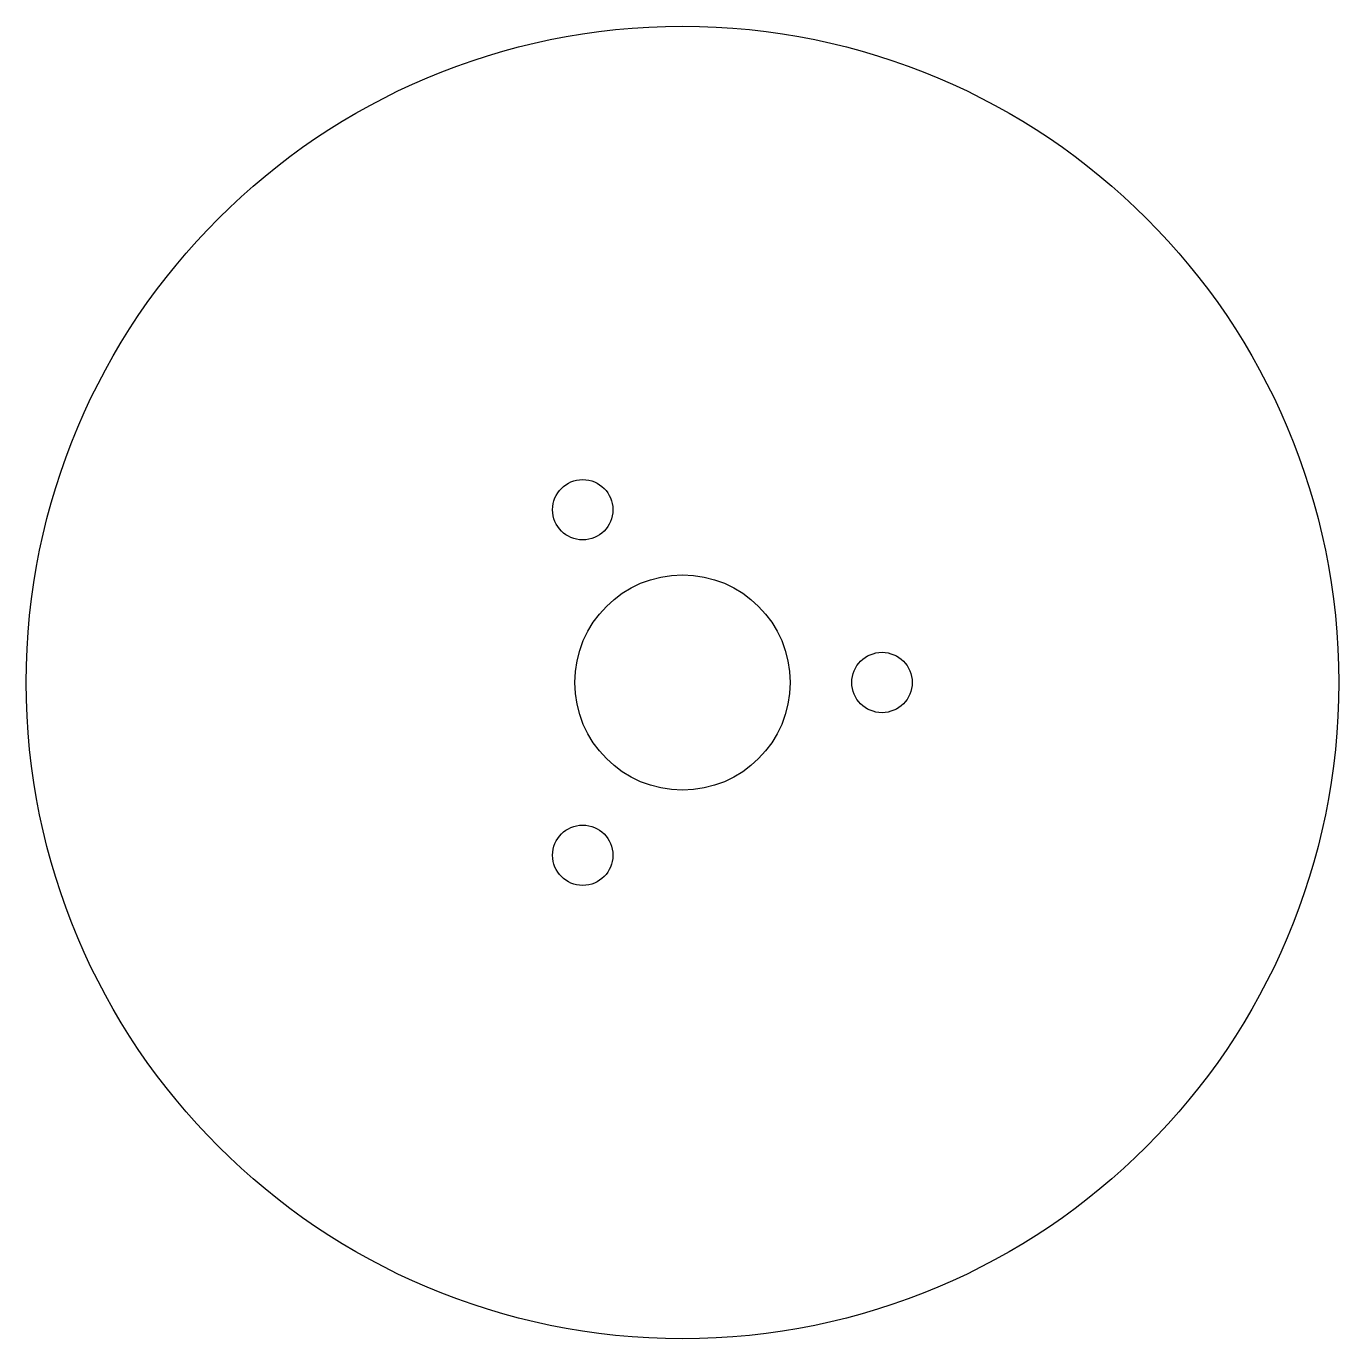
# Model space of a CAD drawing. Header units: millimetres. Extents: x -25 to 25, y -25 to 25.
import ezdxf

# ---------------------------------------------------------------- set-up
doc = ezdxf.new("R2010")
doc.units = ezdxf.units.MM

msp = doc.modelspace()

# ---------------------------------------------------------------- linework, layer by layer
at = {"color": 7, "linetype": 'Continuous', "lineweight": 25}
for centre, radius in [((0, 0), 25), ((-3.8, 6.582), 1.15), ((0, 0), 4.1), ((7.6, 0), 1.15), ((-3.8, -6.582), 1.15)]:
    msp.add_circle(centre, radius, dxfattribs=at)

doc.saveas('drawing.dxf')
